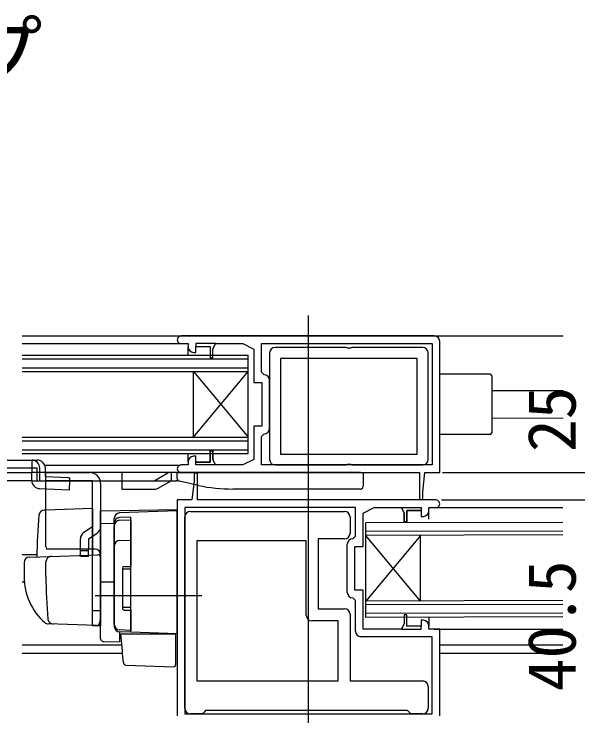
# Model space of a CAD drawing. Units: millimetres, scale not verified. Extents: x -525 to 525, y -782 to 777.
# Drawn here: x -243.8 to -140.7, y -550.4 to -422 of the extents above; entities that cross this region are included whole.
import ezdxf
from ezdxf.enums import TextEntityAlignment as Align

# ---------------------------------------------------------------- set-up
doc = ezdxf.new("R2010")
doc.units = ezdxf.units.MM
doc.header["$LTSCALE"] = 4
for name, color, linetype in [('0-1_USER1', 3, 'Continuous'), ('0-2_YKK_11', 7, 'Continuous'), ('0-3_YKK_12', 2, 'Continuous'), ('0-4_YKK_13', 4, 'Continuous'), ('0-6_YKK_D', 6, 'Continuous')]:
    doc.layers.add(name, color=color, linetype=linetype)
doc.styles.add('ＭＳ ゴシック', font='')
doc.styles.get('ＭＳ ゴシック').set_extended_font_data('MS Gothic')

msp = doc.modelspace()

# ---------------------------------------------------------------- linework, layer by layer
at = {"layer": '0-2_YKK_11'}
for p, q in [((-167, -480.901), (-213.3, -480.901)), ((-197.1, -484.001), (-197.1, -503.501)), ((-168.1, -503.501), (-168.1, -484.001)), ((-197.1, -497.801), (-197.1, -489.001)), ((-211.6, -513.001), (-183.4, -513.001)), ((-212.6, -549.001), (-212.6, -514.001)), ((-182.4, -514.001), (-182.4, -517.001)), ((-182.9, -527.801), (-182.9, -519.001)), ((-168.1, -545.001), (-168.1, -549.001))]:
    msp.add_line(p, q, dxfattribs=at)
for points in [[(-213.3, -505.901), (-169.7, -505.901), (-169.7, -510.601), (-169.4, -510.901), (-169.1, -510.601), (-169.1, -509.401), (-168.7, -505.901), (-166, -505.901), (-166, -481.901)], [(-213.3, -482.301), (-212, -482.301), (-212, -482.901)], [(-211, -483.901), (-210.6, -483.901), (-210.6, -482.801), (-208, -482.801), (-208, -484.901), (-207.5, -484.901), (-207.5, -483.301), (-207, -482.301), (-202, -482.301), (-200, -483.301), (-200, -489.401), (-198.5, -489.401), (-198.5, -497.401), (-200, -497.401), (-200, -503.501), (-202, -504.501), (-207, -504.501), (-207.5, -503.501), (-207.5, -501.901), (-208, -501.901), (-208, -504.001), (-210.6, -504.001), (-210.6, -502.901), (-211, -502.901)], [(-198.6, -482.301), (-167.4, -482.301), (-167.4, -504.501), (-198.6, -504.501), (-198.6, -499.301), (-198.1, -498.801)], [(-198.1, -488.001), (-198.6, -487.501), (-198.6, -482.301)], [(-169.1, -483.001), (-182.081, -483.001), (-182.34, -483.151), (-182.86, -483.151), (-183.12, -483.001), (-196.1, -483.001)], [(-212, -503.901), (-212, -504.501), (-213.3, -504.501)], [(-196.1, -504.501), (-183.12, -504.501), (-182.86, -504.351), (-182.34, -504.351), (-182.081, -504.501), (-169.1, -504.501)], [(-166.7, -510.901), (-210.3, -510.901), (-210.3, -506.201), (-210.6, -505.901), (-210.9, -506.201), (-210.9, -507.401), (-211.3, -510.901), (-214, -510.901), (-214, -550.401)], [(-181.9, -518.001), (-181.4, -517.501), (-181.4, -512.301), (-212.6, -512.301), (-212.6, -550.001)], [(-169, -532.901), (-169.4, -532.901), (-169.4, -534.001), (-172, -534.001), (-172, -531.901), (-172.5, -531.901), (-172.5, -533.501), (-173, -534.501), (-180, -534.501), (-180, -527.401), (-181.5, -527.401), (-181.5, -519.401), (-180, -519.401), (-180, -513.301), (-178, -512.301), (-173, -512.301), (-172.5, -513.301), (-172.5, -514.901), (-172, -514.901), (-172, -512.801), (-169.4, -512.801), (-169.4, -513.901), (-169, -513.901)], [(-168, -512.901), (-168, -512.301), (-166.7, -512.301)], [(-190.4, -532.001), (-190.4, -518.401), (-210.4, -518.401), (-210.4, -544.001)], [(-183.4, -518.001), (-188.2, -518.001), (-188.2, -530.801), (-183.4, -530.801)], [(-181.4, -534.901), (-181.4, -529.301), (-181.9, -528.801)], [(-182.4, -531.801), (-182.4, -544.001), (-169.1, -544.001)], [(-210.4, -544.001), (-184.6, -544.001), (-184.6, -533.001), (-189.4, -533.001)], [(-166, -550.401), (-166, -534.501), (-168, -534.501), (-168, -533.901)], [(-212.6, -550.001), (-167.4, -550.001), (-167.4, -535.901), (-180.4, -535.901)], [(-171.9, -549.401), (-208.8, -549.401), (-209.1, -549.701), (-209.4, -550.001), (-211.6, -550.001)], [(-169.1, -550.001), (-171.3, -550.001), (-171.6, -549.701), (-171.9, -549.401)]]:
    msp.add_lwpolyline(points, dxfattribs=at)
for points in [[(-207, -482.301), (-210.6, -482.301), (-210.6, -482.801), (-208, -482.801), (-208, -484.901), (-207.5, -484.901), (-207.5, -483.301)], [(-170.1, -485.001), (-195.1, -485.001), (-195.1, -502.501), (-170.1, -502.501)], [(-207, -504.501), (-210.6, -504.501), (-210.6, -504.001), (-208, -504.001), (-208, -501.901), (-207.5, -501.901), (-207.5, -503.501)], [(-173, -512.301), (-169.4, -512.301), (-169.4, -512.801), (-172, -512.801), (-172, -514.901), (-172.5, -514.901), (-172.5, -513.301)], [(-173, -534.501), (-169.4, -534.501), (-169.4, -534.001), (-172, -534.001), (-172, -531.901), (-172.5, -531.901), (-172.5, -533.501)]]:
    msp.add_lwpolyline(points, close=True, dxfattribs=at)
for centre, radius, start, end in [((-213.3, -481.601), 0.7, 89.99999, 270.00001), ((-167, -481.901), 1, 0.00001, 89.99999), ((-211, -482.901), 1, 180.00001, 269.99999), ((-196.1, -484.001), 1, 90.00001, 179.99999), ((-169.1, -484.001), 1, 0.00001, 89.99999), ((-198.1, -489.001), 1, 0.00001, 89.99999), ((-198.1, -497.801), 1, 270.00001, 359.99999), ((-211, -503.901), 1, 90.00001, 179.99999), ((-213.3, -505.201), 0.7, 89.99999, 270.00001), ((-196.1, -503.501), 1, 180.00001, 269.99999), ((-169.1, -503.501), 1, 270.00001, 359.99999), ((-166.7, -511.601), 0.7, 269.99999, 90.00001), ((-211.6, -514.001), 1, 90.00001, 179.99999), ((-183.4, -514.001), 1, 0.00001, 89.99999), ((-169, -512.901), 1, 270.00001, 359.99999), ((-183.4, -517.001), 1, 270.00001, 359.99999), ((-181.9, -519.001), 1, 90.00001, 179.99999), ((-181.9, -527.801), 1, 180.00001, 269.99999), ((-183.4, -531.801), 1, 0.00001, 89.99999), ((-189.4, -532.001), 1, 180.00001, 269.99999), ((-169, -533.901), 1, 0.00001, 89.99999), ((-180.4, -534.901), 1, 180.00001, 269.99999), ((-169.1, -545.001), 1, 0.00001, 89.99999), ((-211.6, -549.001), 1, 180.00001, 269.99999), ((-169.1, -549.001), 1, 270.00001, 359.99999)]:
    msp.add_arc(centre, radius, start, end, dxfattribs=at)
at = {"layer": '0-3_YKK_12'}
for p, q in [((-190, -554.907), (-190, -477.135)), ((-242.337, -480.901), (-143.461, -480.901)), ((-242.337, -482.301), (-212.5, -482.301)), ((-212, -484.401), (-212, -482.906)), ((-242.337, -484.401), (-201, -484.401)), ((-242.337, -485.101), (-201, -485.101)), ((-201, -502.401), (-201, -484.401)), ((-242.337, -486.701), (-201, -486.701)), ((-242.337, -487.401), (-201, -487.401)), ((-211, -499.401), (-211, -487.401)), ((-211, -499.401), (-201, -487.401)), ((-211, -487.401), (-201, -499.401)), ((-156.5, -490.901), (-143.462, -490.901)), ((-143.463, -495.959), (-156.5, -495.972)), ((-242.337, -499.401), (-201, -499.401)), ((-242.337, -500.101), (-201, -500.101)), ((-242.337, -501.701), (-201, -501.701)), ((-242.337, -502.401), (-201, -502.401)), ((-212, -503.993), (-212, -502.401)), ((-238.23, -504.506), (-213.387, -504.506)), ((-221.399, -504.506), (-213.387, -504.506)), ((-168, -514.401), (-168, -512.797)), ((-167.1, -512.301), (-143.467, -512.301)), ((-179.502, -532.4), (-179.5, -515.1)), ((-143.467, -515), (-179.501, -515.09)), ((-143.468, -516.6), (-179.501, -516.69)), ((-143.468, -517.3), (-179.501, -517.39)), ((-169.502, -529.4), (-179.502, -517.4)), ((-169.502, -517.4), (-179.502, -529.4)), ((-169.502, -529.4), (-169.502, -517.4)), ((-239.679, -520.901), (-242.337, -520.901)), ((-242.006, -525.901), (-242.337, -525.901)), ((-143.47, -529.3), (-179.502, -529.39)), ((-143.47, -530), (-179.502, -530.09)), ((-143.471, -531.6), (-179.502, -531.69)), ((-143.471, -532.3), (-179.502, -532.39)), ((-168, -532.401), (-168, -533.951)), ((-242.337, -537.401), (-224.131, -537.401)), ((-166, -537.401), (-143.472, -537.401)), ((-242.337, -538.901), (-224, -538.901)), ((-166, -538.901), (-143.472, -538.901))]:
    msp.add_line(p, q, dxfattribs=at)
msp.add_lwpolyline([(-167, -534.501), (-155.6, -534.514), (-143.471, -534.51)], dxfattribs=at)
at = {"layer": '0-4_YKK_13'}
for p, q in [((-156.8, -487.901), (-166, -487.901)), ((-156.5, -488.201), (-156.5, -498.601)), ((-156.8, -498.901), (-166, -498.901)), ((-240.606, -503.601), (-239.607, -503.601)), ((-240.606, -504.04), (-240.606, -505.901)), ((-240.606, -505.101), (-248.606, -505.101)), ((-239.607, -505.101), (-240.606, -505.101)), ((-239.607, -507.401), (-239.607, -505.101)), ((-239.14, -505.901), (-239.14, -505.101)), ((-238.107, -505.901), (-238.107, -505.101)), ((-214.005, -505.901), (-240.606, -505.901)), ((-240.606, -507.312), (-240.606, -505.901)), ((-239.14, -507.311), (-239.14, -505.901)), ((-238.106, -506.601), (-238.106, -505.901)), ((-238.106, -506.601), (-233.906, -506.792)), ((-238.006, -519.401), (-238.006, -505.901)), ((-238.006, -505.901), (-230.006, -505.901)), ((-233.906, -506.792), (-233.615, -507.101)), ((-224.106, -505.901), (-224.106, -507.401)), ((-215.508, -505.901), (-218.108, -507.401)), ((-215.106, -505.901), (-215.106, -507.401)), ((-180.505, -505.901), (-213.505, -505.901)), ((-180.505, -505.901), (-180.005, -505.901)), ((-180.005, -505.901), (-180.005, -508.401)), ((-240.606, -507.401), (-214.161, -507.401)), ((-229.506, -507.401), (-238.006, -507.401)), ((-233.675, -509.041), (-233.625, -507.401)), ((-233.625, -507.401), (-233.615, -507.101)), ((-229.506, -519.901), (-229.506, -507.401)), ((-228.006, -507.901), (-228.006, -515.728)), ((-224.106, -507.401), (-224.106, -508.901)), ((-217.474, -508.767), (-215.106, -507.401)), ((-214.161, -507.401), (-214.056, -507.251)), ((-213.851, -507.401), (-214.161, -507.401)), ((-214.056, -507.251), (-213.956, -507.251)), ((-213.956, -507.251), (-213.851, -507.401)), ((-213.851, -507.401), (-213.799, -507.401)), ((-210.113, -508.235), (-213.61, -507.486)), ((-239.152, -508.811), (-233.675, -509.041)), ((-224.106, -508.901), (-217.974, -508.901)), ((-180.505, -508.901), (-203.827, -508.901)), ((-238.006, -512.75), (-238.333, -512.762)), ((-229.506, -512.453), (-238.006, -512.75)), ((-229.506, -512.453), (-229.506, -519.901)), ((-214.006, -512.701), (-228.006, -512.945)), ((-228.006, -513.402), (-228.006, -513.39)), ((-228.006, -513.602), (-228.006, -513.402)), ((-214.006, -512.901), (-224.541, -513.269)), ((-214.006, -535.401), (-214.006, -512.701)), ((-225.506, -515.134), (-225.506, -514.268)), ((-222.506, -514.068), (-224.541, -514.131)), ((-224.541, -514.598), (-222.506, -514.527)), ((-222.506, -517.724), (-222.506, -514.068)), ((-222.506, -514.527), (-222.506, -523.045)), ((-231.051, -516.781), (-229.506, -515.728)), ((-228.006, -515.174), (-225.506, -515.14)), ((-228.006, -515.728), (-228.006, -533.901)), ((-225.506, -515.134), (-225.506, -534.034)), ((-225.506, -533.675), (-225.506, -515.597)), ((-230.206, -518.021), (-228.661, -516.967)), ((-230.206, -518.021), (-230.206, -519.901)), ((-224.541, -518.298), (-222.506, -518.227)), ((-222.506, -518.689), (-222.506, -517.724)), ((-229.006, -519.901), (-237.872, -519.901)), ((-230.206, -521.228), (-230.206, -519.901)), ((-229.506, -519.901), (-229.506, -520.953)), ((-237.254, -521.224), (-228.524, -520.919)), ((-231.706, -520.151), (-230.206, -520.151)), ((-242.006, -522.356), (-242.006, -524.901)), ((-241.041, -521.356), (-237.254, -521.224)), ((-238.006, -524.901), (-238.006, -522.198)), ((-228.006, -521.419), (-228.006, -531.901)), ((-224.006, -523.345), (-224.006, -530.745)), ((-222.506, -523.545), (-224.006, -523.545)), ((-223.706, -523.045), (-222.506, -523.045)), ((-228.006, -525.201), (-228.006, -524.601)), ((-228.006, -526.201), (-228.006, -525.601)), ((-225.506, -525.901), (-228.006, -525.945)), ((-209.506, -528.401), (-229.006, -528.401)), ((-228.006, -529.201), (-228.006, -528.601)), ((-228.006, -530.201), (-228.006, -529.601)), ((-228.006, -530.201), (-228.006, -529.601)), ((-228.006, -530.201), (-228.006, -529.601)), ((-228.006, -530.201), (-228.006, -531.901)), ((-228.006, -530.201), (-228.006, -531.901)), ((-228.006, -531.201), (-229.506, -531.201)), ((-222.506, -530.545), (-224.006, -530.545)), ((-223.706, -531.045), (-222.506, -531.045)), ((-222.506, -531.045), (-222.506, -534.745)), ((-228.044, -532.156), (-228.238, -533.449)), ((-228.006, -531.901), (-228.044, -532.156)), ((-236.747, -533.596), (-237.596, -533.566)), ((-228.75, -533.875), (-237.579, -533.567)), ((-222.506, -534.745), (-224.541, -534.674)), ((-222.506, -535.104), (-224.541, -535.033)), ((-224.541, -535.033), (-224.541, -536.818)), ((-227.515, -536.766), (-224.541, -536.818)), ((-223.99, -539.011), (-224.03, -538.555)), ((-223.849, -540.628), (-223.99, -539.011)), ((-214.306, -539.379), (-214.306, -541.09)), ((-223.368, -541.085), (-214.617, -541.39))]:
    msp.add_line(p, q, dxfattribs=at)
for points in [[(-248.606, -503.601), (-240.606, -503.601), (-240.606, -504.04)], [(-240.606, -507.401), (-248.606, -507.401), (-248.606, -505.901), (-240.606, -505.901)], [(-214.005, -506.997), (-214.005, -505.901), (-213.505, -505.901)], [(-228.006, -525.945), (-228.006, -515.174), (-228.006, -512.945)], [(-230.206, -521.228), (-231.706, -521.228), (-231.706, -519.901), (-231.706, -518.021)], [(-228.006, -533.901), (-229.506, -533.901), (-229.506, -519.901)], [(-214.006, -535.401), (-222.506, -535.104), (-222.506, -534.105), (-222.506, -518.689)], [(-228.006, -536.266), (-228.006, -529.254), (-228.006, -526.401), (-228.006, -525.945)], [(-224.03, -538.555), (-224.306, -535.401), (-224.276, -535.401)], [(-224.276, -535.401), (-214.306, -535.401), (-214.306, -538.743), (-214.306, -539.379)]]:
    msp.add_lwpolyline(points, dxfattribs=at)
for centre, radius, start, end in [((-156.8, -488.201), 0.3, 0, 90), ((-156.8, -498.601), 0.3, 270, 0), ((-240.623, -505.084), 1.483, 359.35664, 89.34185), ((-239.607, -505.101), 1.5, 0, 90), ((-230.006, -507.901), 2, 0, 90), ((-213.505, -506.997), 0.5, 180, 257.90524), ((-239.106, -507.312), 1.5, 180, 268.23761), ((-203.827, -478.901), 30, 257.90524, 270), ((-217.974, -507.901), 1, 270, 299.98), ((-180.505, -508.401), 0.5, 270, 0), ((-238.298, -513.761), 1, 92, 175.1492), ((-224.506, -514.268), 1, 92, 180), ((-124.706, -523.401), 115, 175.1492, 178.95761), ((-224.507, -515.13), 1, 91.97531, 180.18561), ((-224.506, -515.597), 1, 92, 180), ((-229.506, -515.728), 1.5, 304.28688, 0), ((-230.206, -518.021), 1.5, 124.28688, 180), ((-224.506, -519.297), 1, 92, 180), ((-237.006, -519.401), 1, 180, 210), ((-229.006, -520.901), 1, 0, 90), ((-237.006, -522.198), 1, 92, 180), ((-228.506, -521.419), 0.5, 0, 92), ((-241.006, -522.356), 1, 92, 180), ((-223.706, -523.345), 0.3, 90, 180), ((-231.007, -525.001), 11, 179.4814, 229.17186), ((-157.006, -524.889), 81, 180.00856, 185.53061), ((-223.706, -530.745), 0.3, 180, 270), ((-236.634, -532.599), 1, 185.53061, 268), ((-237.545, -532.567), 1, 229.17186, 268), ((-228.733, -533.375), 0.5, 268, 351.46923), ((-224.506, -533.675), 1, 180, 268), ((-224.506, -534.034), 1, 180, 268), ((-227.506, -536.266), 0.5, 180, 196.57035), ((-227.506, -536.266), 0.5, 180, 269), ((-223.351, -540.585), 0.5, 185, 268.02699), ((-214.606, -541.09), 0.3, 268, 0)]:
    msp.add_arc(centre, radius, start, end, dxfattribs=at)
msp.add_ellipse((-237.606, -506.601), major_axis=(0, 9.5), ratio=0.421053, start_param=4.5538307, end_param=4.6280786, dxfattribs=at)
at = {"layer": '0-6_YKK_D'}
for p, q in [((-165.5, -505.901), (-135.5, -505.901)), ((-165.5, -505.901), (-135.5, -505.901)), ((-165.7, -510.901), (-135.5, -510.901)), ((-165.7, -510.901), (-135.5, -510.901))]:
    msp.add_line(p, q, dxfattribs=at)

# ---------------------------------------------------------------- texts
at = {"layer": '0-1_USER1', "style": 'ＭＳ ゴシック'}
msp.add_text('■引違い窓 偏心4枚建 テラスタイプ', height=11, dxfattribs=at).set_placement((-486.153, -437.941), align=Align.BOTTOM_LEFT)
at = {"layer": '0-6_YKK_D', "style": 'ＭＳ ゴシック'}
for s, p in [('25', (-138.5, -502.128)), ('40.5', (-138.5, -545.878))]:
    msp.add_text(s, height=8.798, rotation=90, dxfattribs=at).set_placement(p, align=Align.BOTTOM_LEFT)

doc.saveas('drawing.dxf')
